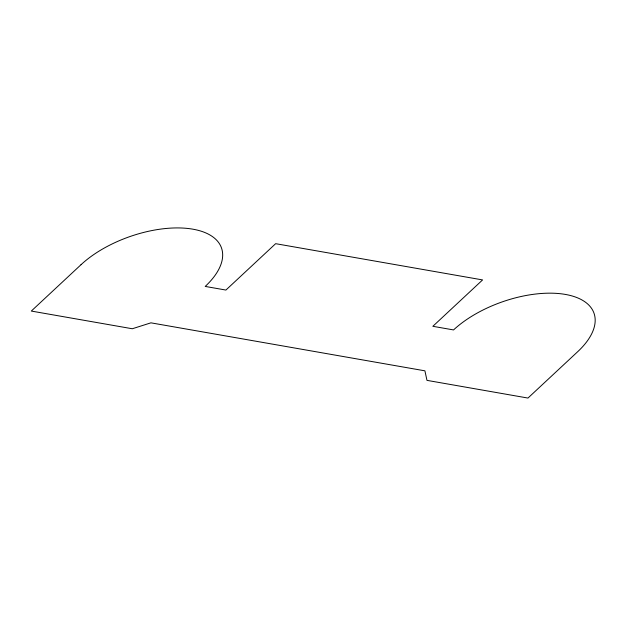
<?xml version="1.0" encoding="UTF-8"?>
<svg xmlns="http://www.w3.org/2000/svg" width="626" height="626" viewBox="0 0 626 626"><rect width="100%" height="100%" fill="white"/><g stroke="black" fill="none" stroke-linecap="round" stroke-linejoin="round"><path stroke-width="0.94" d="M81.044 264.681L31.3 311.059L132.297 328.752L150.936 322.836L424.913 370.827L426.971 380.365L527.968 398.058L577.712 351.679A83.086 41.167 -19.4 0 0 565.372 294.423A83.086 41.167 -19.4 0 0 453.545 329.933L432.848 326.303L482.591 279.924L275.643 243.678L225.908 290.057L205.211 286.426A83.086 41.167 -19.4 0 0 192.871 229.179A83.086 41.167 -19.4 0 0 81.044 264.681"/></g></svg>
